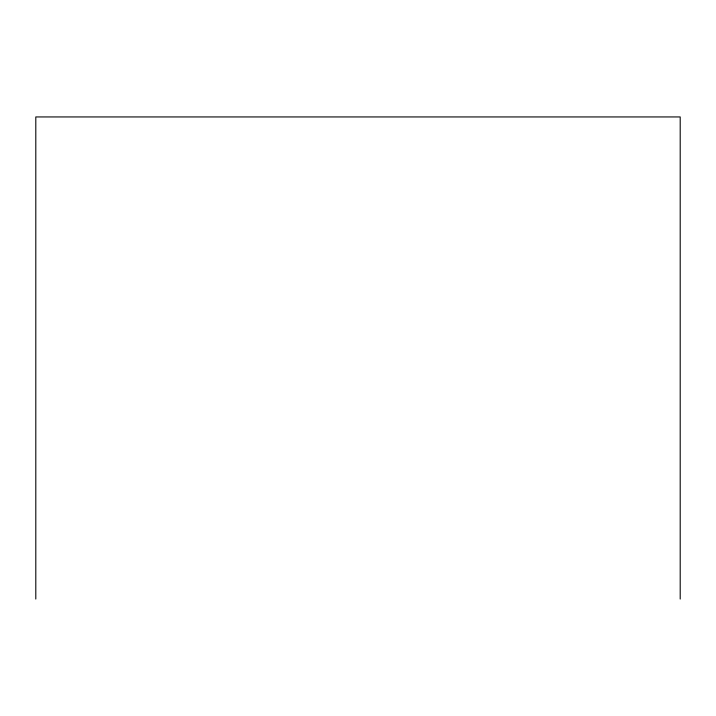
<?xml version="1.0" encoding="UTF-8"?>
<svg xmlns="http://www.w3.org/2000/svg" width="716" height="716" viewBox="0 0 716 716"><rect width="100%" height="100%" fill="white"/><g stroke="black" fill="none" stroke-linecap="round" stroke-linejoin="round"><path stroke-width="1.07" d="M680.2 599.059L680.2 116.941L35.8 116.941L35.8 599.059"/></g></svg>
